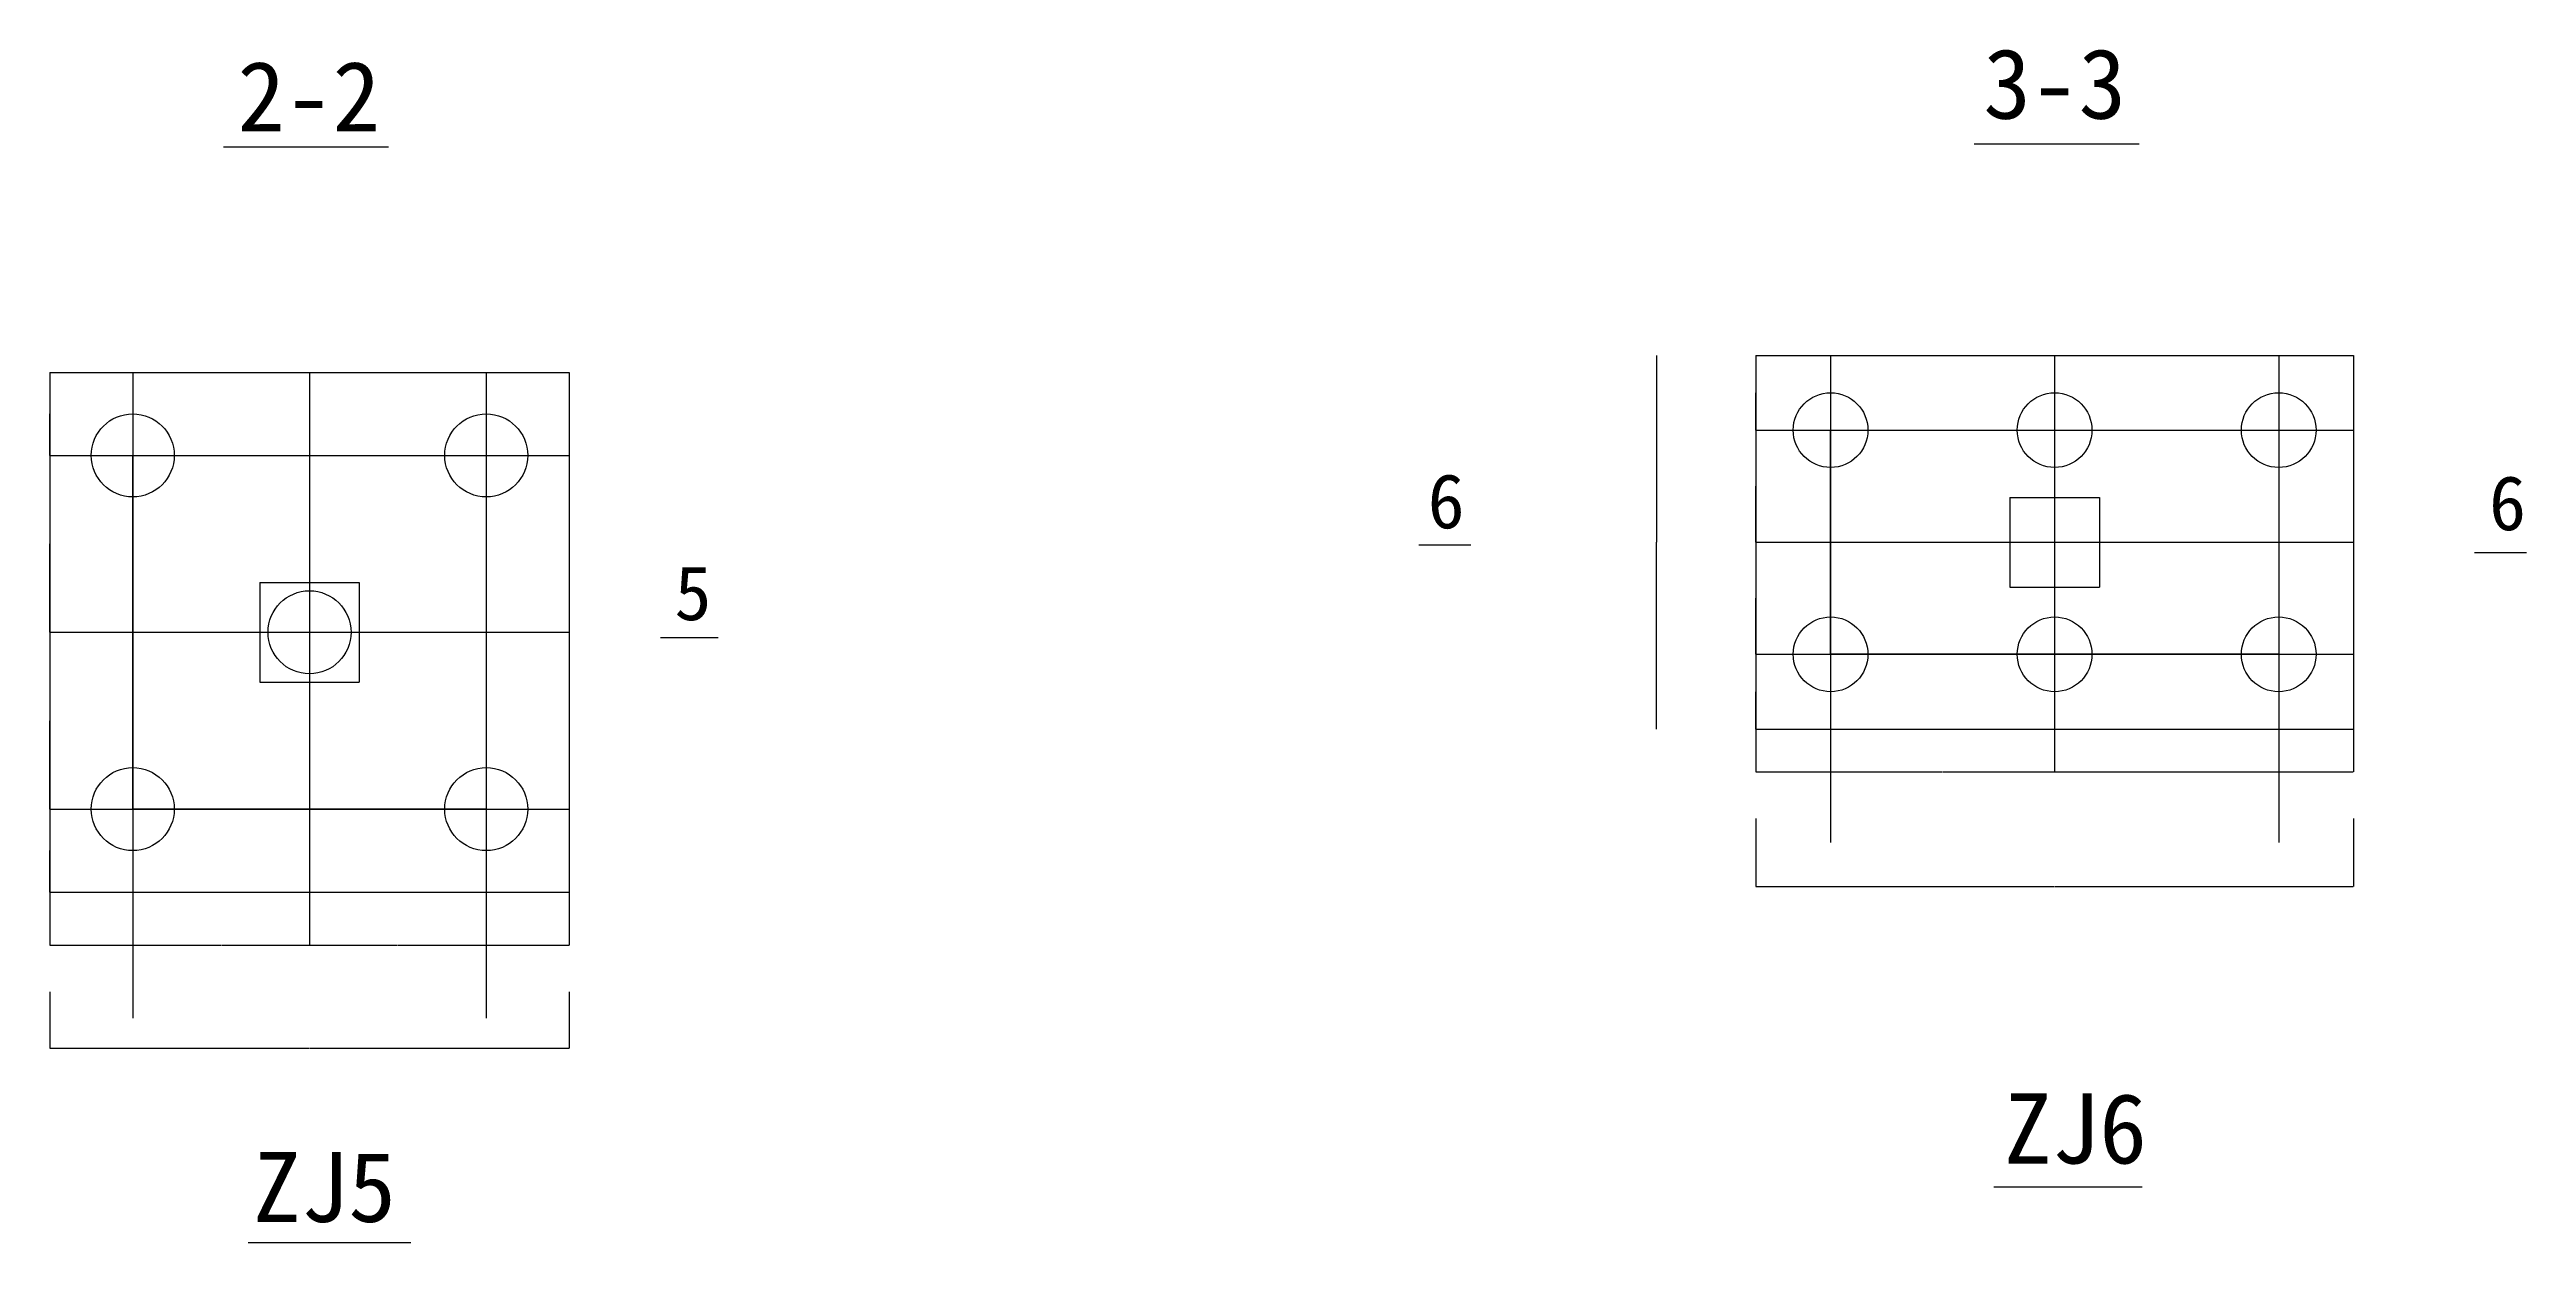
# Model space of a CAD drawing. Header units: metres. Extents: x 5647 to 71511, y 8406 to 50306.
# Drawn here: x 24780 to 40708, y 30920 to 38586 of the extents above; entities that cross this region are included whole.
import ezdxf

# ---------------------------------------------------------------- set-up
doc = ezdxf.new("R2010")
doc.units = ezdxf.units.M
for name, color, linetype in [('AXIS', 7, 'Continuous'), ('CCX', 7, 'Continuous'), ('LI', 7, 'Continuous'), ('LIS', 2, 'Continuous'), ('LT', 7, 'Continuous'), ('TXT', 7, 'Continuous'), ('ZU', 2, 'Continuous')]:
    doc.layers.add(name, color=color, linetype=linetype)
doc.dimstyles.get("Standard").update_dxf_attribs({"dimtxt": 2.5, "dimasz": 2.5, "dimexe": 1.25, "dimexo": 0.625, "dimtad": 1, "dimcen": 2.5, "dimazin": 3, "dimtfac": 1, "dimtmove": 0, "dimatfit": 3})

# ---------------------------------------------------------------- blocks, each defined once
blk = doc.blocks.new('_CLOSEDFILLED')
at = {"color": 0, "linetype": 'BYBLOCK'}
blk.add_solid([(-1, 0), (0, 0), (-1, 0)], dxfattribs=at)
blk = doc.blocks.new('*D10')
for p, q in [((24782.01, 32531.21), (24782.01, 32167.66)), ((28122.41, 32531.21), (28122.41, 32167.66)), ((24782.26, 32167.66), (26450.21, 32167.66)), ((26454.21, 32167.66), (28122.16, 32167.66))]:
    blk.add_line(p, q)
at = {"layer": 'Defpoints'}
for p in [(24782.01, 32531.21), (28122.41, 32531.21), (24782.01, 32167.66)]:
    blk.add_point(p, dxfattribs=at)
at = {"xscale": 0.25, "yscale": 0.25, "rotation": 180}
blk.add_blockref('_CLOSEDFILLED', (24782.01, 32167.66), dxfattribs=at)
at = {"xscale": 0.25, "yscale": 0.25}
blk.add_blockref('_CLOSEDFILLED', (28122.41, 32167.66), dxfattribs=at)
at = {"insert": (26452.21, 32167.66), "char_height": 1, "attachment_point": 5}
blk.add_mtext('2400', dxfattribs=at)
blk = doc.blocks.new('*D14')
for p, q in [((35113.43, 36620.44), (35113.43, 35419.82)), ((35113.18, 35419.82), (35112.93, 35419.82)), ((35113.43, 34219.2), (35113.43, 35419.82)), ((35113.43, 35419.82), (35113.43, 35419.82)), ((35113.68, 35419.82), (35113.93, 35419.82))]:
    blk.add_line(p, q)
at = {"layer": 'Defpoints'}
for p in [(35113.43, 36620.44), (35113.43, 35419.82), (35113.43, 34219.2)]:
    blk.add_point(p, dxfattribs=at)
at = {"xscale": 0.25, "yscale": 0.25}
blk.add_blockref('_CLOSEDFILLED', (35113.43, 35419.82), dxfattribs=at)
at = {"xscale": 0.25, "yscale": 0.25, "rotation": 180}
blk.add_blockref('_CLOSEDFILLED', (35113.43, 35419.82), dxfattribs=at)
at = {"insert": (35113.43, 35420.945), "char_height": 1, "attachment_point": 5}
blk.add_mtext('2500', dxfattribs=at)
blk = doc.blocks.new('*D15')
for p, q in [((35753.07, 33643.35), (35753.07, 33206.88)), ((39595.06, 33643.35), (39595.06, 33206.88)), ((35753.32, 33206.88), (37672.065, 33206.88)), ((37676.065, 33206.88), (39594.81, 33206.88))]:
    blk.add_line(p, q)
at = {"layer": 'Defpoints'}
for p in [(35753.07, 33643.35), (39595.06, 33643.35), (35753.07, 33206.88)]:
    blk.add_point(p, dxfattribs=at)
at = {"xscale": 0.25, "yscale": 0.25, "rotation": 180}
blk.add_blockref('_CLOSEDFILLED', (35753.07, 33206.88), dxfattribs=at)
at = {"xscale": 0.25, "yscale": 0.25}
blk.add_blockref('_CLOSEDFILLED', (39595.06, 33206.88), dxfattribs=at)
at = {"insert": (37674.065, 33206.88), "char_height": 1, "attachment_point": 5}
blk.add_mtext('4000', dxfattribs=at)
blk = doc.blocks.new('*D22')
for p, q in [((24782.01, 36511.44), (24782.01, 36244.64)), ((24781.76, 36244.64), (24781.51, 36244.64)), ((24782.01, 35977.83), (24782.01, 36244.64)), ((24782.01, 36244.64), (24782.01, 36244.64)), ((24782.26, 36244.64), (24782.51, 36244.64))]:
    blk.add_line(p, q)
at = {"layer": 'Defpoints'}
for p in [(24782.01, 36511.44), (24782.01, 36244.64), (24782.01, 35977.83)]:
    blk.add_point(p, dxfattribs=at)
at = {"layer": 'CCX', "xscale": 0.25, "yscale": 0.25}
blk.add_blockref('_CLOSEDFILLED', (24782.01, 36244.64), dxfattribs=at)
at = {"layer": 'CCX', "xscale": 0.25, "yscale": 0.25, "rotation": 180}
blk.add_blockref('_CLOSEDFILLED', (24782.01, 36244.64), dxfattribs=at)
at = {"layer": 'CCX', "insert": (24782.01, 36245.765), "char_height": 1, "attachment_point": 5}
blk.add_mtext('500', dxfattribs=at)
blk = doc.blocks.new('*D23')
for p, q in [((24782.01, 34841.24), (24782.01, 34272.95)), ((24781.76, 34272.95), (24781.51, 34272.95)), ((24782.01, 33704.65), (24782.01, 34272.95)), ((24782.01, 34272.95), (24782.01, 34272.95)), ((24782.26, 34272.95), (24782.51, 34272.95))]:
    blk.add_line(p, q)
at = {"layer": 'Defpoints'}
for p in [(24782.01, 34841.24), (24782.01, 34272.95), (24782.01, 33704.65)]:
    blk.add_point(p, dxfattribs=at)
at = {"layer": 'CCX', "xscale": 0.25, "yscale": 0.25}
blk.add_blockref('_CLOSEDFILLED', (24782.01, 34272.95), dxfattribs=at)
at = {"layer": 'CCX', "xscale": 0.25, "yscale": 0.25, "rotation": 180}
blk.add_blockref('_CLOSEDFILLED', (24782.01, 34272.95), dxfattribs=at)
at = {"layer": 'CCX', "insert": (24782.01, 34274.075), "char_height": 1, "attachment_point": 5}
blk.add_mtext('1075', dxfattribs=at)
blk = doc.blocks.new('*D24')
for p, q in [((24782.01, 35977.83), (24782.01, 35409.54)), ((24781.76, 35409.54), (24781.51, 35409.54)), ((24782.01, 34841.24), (24782.01, 35409.54)), ((24782.01, 35409.54), (24782.01, 35409.54)), ((24782.26, 35409.54), (24782.51, 35409.54))]:
    blk.add_line(p, q)
at = {"layer": 'Defpoints'}
for p in [(24782.01, 35977.83), (24782.01, 35409.54), (24782.01, 34841.24)]:
    blk.add_point(p, dxfattribs=at)
at = {"layer": 'CCX', "xscale": 0.25, "yscale": 0.25}
blk.add_blockref('_CLOSEDFILLED', (24782.01, 35409.54), dxfattribs=at)
at = {"layer": 'CCX', "xscale": 0.25, "yscale": 0.25, "rotation": 180}
blk.add_blockref('_CLOSEDFILLED', (24782.01, 35409.54), dxfattribs=at)
at = {"layer": 'CCX', "insert": (24782.01, 35410.665), "char_height": 1, "attachment_point": 5}
blk.add_mtext('1075', dxfattribs=at)
blk = doc.blocks.new('*D38')
for p, q in [((27588.8, 33171.04), (27588.8, 32831.21)), ((28122.41, 33171.04), (28122.41, 32831.21)), ((27589.05, 32831.21), (27854.105, 32831.21)), ((27857.105, 32831.21), (28122.16, 32831.21))]:
    blk.add_line(p, q)
at = {"layer": 'Defpoints'}
for p in [(27588.8, 33171.04), (28122.41, 33171.04), (27588.8, 32831.21)]:
    blk.add_point(p, dxfattribs=at)
at = {"layer": 'CCX', "xscale": 0.25, "yscale": 0.25, "rotation": 180}
blk.add_blockref('_CLOSEDFILLED', (27588.8, 32831.21), dxfattribs=at)
at = {"layer": 'CCX', "xscale": 0.25, "yscale": 0.25}
blk.add_blockref('_CLOSEDFILLED', (28122.41, 32831.21), dxfattribs=at)
at = {"layer": 'CCX', "insert": (27855.605, 32831.21), "char_height": 1, "attachment_point": 5}
blk.add_mtext('500', dxfattribs=at)
blk = doc.blocks.new('*D39')
for p, q in [((24782.01, 33171.04), (24782.01, 32831.21)), ((25315.62, 33171.04), (25315.62, 32831.21)), ((24782.26, 32831.21), (25047.315, 32831.21)), ((25050.315, 32831.21), (25315.37, 32831.21))]:
    blk.add_line(p, q)
at = {"layer": 'Defpoints'}
for p in [(24782.01, 33171.04), (25315.62, 33171.04), (24782.01, 32831.21)]:
    blk.add_point(p, dxfattribs=at)
at = {"layer": 'CCX', "xscale": 0.25, "yscale": 0.25, "rotation": 180}
blk.add_blockref('_CLOSEDFILLED', (24782.01, 32831.21), dxfattribs=at)
at = {"layer": 'CCX', "xscale": 0.25, "yscale": 0.25}
blk.add_blockref('_CLOSEDFILLED', (25315.62, 32831.21), dxfattribs=at)
at = {"layer": 'CCX', "insert": (25048.815, 32831.21), "char_height": 1, "attachment_point": 5}
blk.add_mtext('500', dxfattribs=at)
blk = doc.blocks.new('*D40')
for p, q in [((25315.62, 33171.04), (25315.62, 32831.21)), ((26452.21, 33171.04), (26452.21, 32831.21)), ((25315.87, 32831.21), (25881.915, 32831.21)), ((25885.915, 32831.21), (26451.96, 32831.21))]:
    blk.add_line(p, q)
at = {"layer": 'Defpoints'}
for p in [(25315.62, 33171.04), (26452.21, 33171.04), (25315.62, 32831.21)]:
    blk.add_point(p, dxfattribs=at)
at = {"layer": 'CCX', "xscale": 0.25, "yscale": 0.25, "rotation": 180}
blk.add_blockref('_CLOSEDFILLED', (25315.62, 32831.21), dxfattribs=at)
at = {"layer": 'CCX', "xscale": 0.25, "yscale": 0.25}
blk.add_blockref('_CLOSEDFILLED', (26452.21, 32831.21), dxfattribs=at)
at = {"layer": 'CCX', "insert": (25883.915, 32831.21), "char_height": 1, "attachment_point": 5}
blk.add_mtext('1075', dxfattribs=at)
blk = doc.blocks.new('*D41')
for p, q in [((26452.21, 33171.04), (26452.21, 32831.21)), ((27588.8, 33171.04), (27588.8, 32831.21)), ((26452.46, 32831.21), (27018.505, 32831.21)), ((27022.505, 32831.21), (27588.55, 32831.21))]:
    blk.add_line(p, q)
at = {"layer": 'Defpoints'}
for p in [(26452.21, 33171.04), (27588.8, 33171.04), (26452.21, 32831.21)]:
    blk.add_point(p, dxfattribs=at)
at = {"layer": 'CCX', "xscale": 0.25, "yscale": 0.25, "rotation": 180}
blk.add_blockref('_CLOSEDFILLED', (26452.21, 32831.21), dxfattribs=at)
at = {"layer": 'CCX', "xscale": 0.25, "yscale": 0.25}
blk.add_blockref('_CLOSEDFILLED', (27588.8, 32831.21), dxfattribs=at)
at = {"layer": 'CCX', "insert": (27020.505, 32831.21), "char_height": 1, "attachment_point": 5}
blk.add_mtext('1075', dxfattribs=at)
blk = doc.blocks.new('*D86')
for p, q in [((39114.81, 34219.2), (39114.81, 33943.35)), ((39595.06, 34219.2), (39595.06, 33943.35)), ((39115.06, 33943.35), (39353.435, 33943.35)), ((39356.435, 33943.35), (39594.81, 33943.35))]:
    blk.add_line(p, q)
at = {"layer": 'Defpoints'}
for p in [(39114.81, 34219.2), (39595.06, 34219.2), (39114.81, 33943.35)]:
    blk.add_point(p, dxfattribs=at)
at = {"layer": 'CCX', "xscale": 0.25, "yscale": 0.25, "rotation": 180}
blk.add_blockref('_CLOSEDFILLED', (39114.81, 33943.35), dxfattribs=at)
at = {"layer": 'CCX', "xscale": 0.25, "yscale": 0.25}
blk.add_blockref('_CLOSEDFILLED', (39595.06, 33943.35), dxfattribs=at)
at = {"layer": 'CCX', "insert": (39354.935, 33943.35), "char_height": 1, "attachment_point": 5}
blk.add_mtext('500', dxfattribs=at)
blk = doc.blocks.new('*D87')
for p, q in [((36233.32, 34219.2), (36233.32, 33943.35)), ((37674.07, 34219.2), (37674.07, 33943.35)), ((36233.57, 33943.35), (36951.695, 33943.35)), ((36955.695, 33943.35), (37673.82, 33943.35))]:
    blk.add_line(p, q)
at = {"layer": 'Defpoints'}
for p in [(36233.32, 34219.2), (37674.07, 34219.2), (36233.32, 33943.35)]:
    blk.add_point(p, dxfattribs=at)
at = {"layer": 'CCX', "xscale": 0.25, "yscale": 0.25, "rotation": 180}
blk.add_blockref('_CLOSEDFILLED', (36233.32, 33943.35), dxfattribs=at)
at = {"layer": 'CCX', "xscale": 0.25, "yscale": 0.25}
blk.add_blockref('_CLOSEDFILLED', (37674.07, 33943.35), dxfattribs=at)
at = {"layer": 'CCX', "insert": (36953.695, 33943.35), "char_height": 1, "attachment_point": 5}
blk.add_mtext('1500', dxfattribs=at)
blk = doc.blocks.new('*D88')
for p, q in [((37674.07, 34219.2), (37674.07, 33943.35)), ((39114.81, 34219.2), (39114.81, 33943.35)), ((37674.32, 33943.35), (38392.44, 33943.35)), ((38396.44, 33943.35), (39114.56, 33943.35))]:
    blk.add_line(p, q)
at = {"layer": 'Defpoints'}
for p in [(37674.07, 34219.2), (39114.81, 34219.2), (37674.07, 33943.35)]:
    blk.add_point(p, dxfattribs=at)
at = {"layer": 'CCX', "xscale": 0.25, "yscale": 0.25, "rotation": 180}
blk.add_blockref('_CLOSEDFILLED', (37674.07, 33943.35), dxfattribs=at)
at = {"layer": 'CCX', "xscale": 0.25, "yscale": 0.25}
blk.add_blockref('_CLOSEDFILLED', (39114.81, 33943.35), dxfattribs=at)
at = {"layer": 'CCX', "insert": (38394.44, 33943.35), "char_height": 1, "attachment_point": 5}
blk.add_mtext('1500', dxfattribs=at)
blk = doc.blocks.new('*D95')
for p, q in [((35753.07, 36620.44), (35753.07, 36380.32)), ((35752.82, 36380.32), (35752.57, 36380.32)), ((35753.07, 36140.19), (35753.07, 36380.32)), ((35753.07, 36380.32), (35753.07, 36380.32)), ((35753.32, 36380.32), (35753.57, 36380.32))]:
    blk.add_line(p, q)
at = {"layer": 'Defpoints'}
for p in [(35753.07, 36620.44), (35753.07, 36380.32), (35753.07, 36140.19)]:
    blk.add_point(p, dxfattribs=at)
at = {"layer": 'CCX', "xscale": 0.25, "yscale": 0.25}
blk.add_blockref('_CLOSEDFILLED', (35753.07, 36380.32), dxfattribs=at)
at = {"layer": 'CCX', "xscale": 0.25, "yscale": 0.25, "rotation": 180}
blk.add_blockref('_CLOSEDFILLED', (35753.07, 36380.32), dxfattribs=at)
at = {"layer": 'CCX', "insert": (35753.07, 36381.445), "char_height": 1, "attachment_point": 5}
blk.add_mtext('500', dxfattribs=at)
blk = doc.blocks.new('*D96')
for p, q in [((35753.07, 35419.82), (35753.07, 35059.63)), ((35752.82, 35059.63), (35752.57, 35059.63)), ((35753.07, 34699.45), (35753.07, 35059.63)), ((35753.07, 35059.63), (35753.07, 35059.63)), ((35753.32, 35059.63), (35753.57, 35059.63))]:
    blk.add_line(p, q)
at = {"layer": 'Defpoints'}
for p in [(35753.07, 35419.82), (35753.07, 35059.63), (35753.07, 34699.45)]:
    blk.add_point(p, dxfattribs=at)
at = {"layer": 'CCX', "xscale": 0.25, "yscale": 0.25}
blk.add_blockref('_CLOSEDFILLED', (35753.07, 35059.63), dxfattribs=at)
at = {"layer": 'CCX', "xscale": 0.25, "yscale": 0.25, "rotation": 180}
blk.add_blockref('_CLOSEDFILLED', (35753.07, 35059.63), dxfattribs=at)
at = {"layer": 'CCX', "insert": (35753.07, 35060.755), "char_height": 1, "attachment_point": 5}
blk.add_mtext('750', dxfattribs=at)
blk = doc.blocks.new('*D97')
for p, q in [((35753.07, 36140.19), (35753.07, 35780.01)), ((35752.82, 35780.01), (35752.57, 35780.01)), ((35753.07, 35419.82), (35753.07, 35780.01)), ((35753.07, 35780.01), (35753.07, 35780.01)), ((35753.32, 35780.01), (35753.57, 35780.01))]:
    blk.add_line(p, q)
at = {"layer": 'Defpoints'}
for p in [(35753.07, 36140.19), (35753.07, 35780.01), (35753.07, 35419.82)]:
    blk.add_point(p, dxfattribs=at)
at = {"layer": 'CCX', "xscale": 0.25, "yscale": 0.25}
blk.add_blockref('_CLOSEDFILLED', (35753.07, 35780.01), dxfattribs=at)
at = {"layer": 'CCX', "xscale": 0.25, "yscale": 0.25, "rotation": 180}
blk.add_blockref('_CLOSEDFILLED', (35753.07, 35780.01), dxfattribs=at)
at = {"layer": 'CCX', "insert": (35753.07, 35781.135), "char_height": 1, "attachment_point": 5}
blk.add_mtext('750', dxfattribs=at)
blk = doc.blocks.new('*D98')
for p, q in [((35753.07, 34699.45), (35753.07, 34459.32)), ((35752.82, 34459.32), (35752.57, 34459.32)), ((35753.07, 34219.2), (35753.07, 34459.32)), ((35753.07, 34459.32), (35753.07, 34459.32)), ((35753.32, 34459.32), (35753.57, 34459.32))]:
    blk.add_line(p, q)
at = {"layer": 'Defpoints'}
for p in [(35753.07, 34699.45), (35753.07, 34459.32), (35753.07, 34219.2)]:
    blk.add_point(p, dxfattribs=at)
at = {"layer": 'CCX', "xscale": 0.25, "yscale": 0.25}
blk.add_blockref('_CLOSEDFILLED', (35753.07, 34459.32), dxfattribs=at)
at = {"layer": 'CCX', "xscale": 0.25, "yscale": 0.25, "rotation": 180}
blk.add_blockref('_CLOSEDFILLED', (35753.07, 34459.32), dxfattribs=at)
at = {"layer": 'CCX', "insert": (35753.07, 34460.445), "char_height": 1, "attachment_point": 5}
blk.add_mtext('500', dxfattribs=at)
blk = doc.blocks.new('*D99')
for p, q in [((35753.07, 34219.2), (35753.07, 33943.35)), ((36233.32, 34219.2), (36233.32, 33943.35)), ((35753.32, 33943.35), (35991.695, 33943.35)), ((35994.695, 33943.35), (36233.07, 33943.35))]:
    blk.add_line(p, q)
at = {"layer": 'Defpoints'}
for p in [(35753.07, 34219.2), (36233.32, 34219.2), (35753.07, 33943.35)]:
    blk.add_point(p, dxfattribs=at)
at = {"layer": 'CCX', "xscale": 0.25, "yscale": 0.25, "rotation": 180}
blk.add_blockref('_CLOSEDFILLED', (35753.07, 33943.35), dxfattribs=at)
at = {"layer": 'CCX', "xscale": 0.25, "yscale": 0.25}
blk.add_blockref('_CLOSEDFILLED', (36233.32, 33943.35), dxfattribs=at)
at = {"layer": 'CCX', "insert": (35993.195, 33943.35), "char_height": 1, "attachment_point": 5}
blk.add_mtext('500', dxfattribs=at)
blk = doc.blocks.new('*D100')
for p, q in [((24782.01, 33704.65), (24782.01, 33437.85)), ((24781.76, 33437.85), (24781.51, 33437.85)), ((24782.01, 33171.04), (24782.01, 33437.85)), ((24782.01, 33437.85), (24782.01, 33437.85)), ((24782.26, 33437.85), (24782.51, 33437.85))]:
    blk.add_line(p, q)
at = {"layer": 'Defpoints'}
for p in [(24782.01, 33704.65), (24782.01, 33437.85), (24782.01, 33171.04)]:
    blk.add_point(p, dxfattribs=at)
at = {"layer": 'CCX', "xscale": 0.25, "yscale": 0.25}
blk.add_blockref('_CLOSEDFILLED', (24782.01, 33437.85), dxfattribs=at)
at = {"layer": 'CCX', "xscale": 0.25, "yscale": 0.25, "rotation": 180}
blk.add_blockref('_CLOSEDFILLED', (24782.01, 33437.85), dxfattribs=at)
at = {"layer": 'CCX', "insert": (24782.01, 33438.975), "char_height": 1, "attachment_point": 5}
blk.add_mtext('500', dxfattribs=at)

msp = doc.modelspace()

# ---------------------------------------------------------------- linework, layer by layer
at = {"layer": 'AXIS'}
for p, q in [((25315.62, 36511.44), (25315.62, 32360.26)), ((26452.21, 36511.44), (26452.21, 33171.04)), ((27588.8, 36511.44), (27588.8, 32360.26)), ((36233.32, 36620.44), (36233.32, 33489.5)), ((37674.07, 36620.44), (37674.07, 34219.2)), ((39114.81, 36620.44), (39114.81, 33489.5)), ((35753.07, 36140.19), (39595.06, 36140.19)), ((24782.01, 35977.83), (28122.41, 35977.83)), ((35753.07, 35419.82), (39595.06, 35419.82)), ((24782.01, 34841.24), (28122.41, 34841.24)), ((35753.07, 34699.45), (39595.06, 34699.45)), ((24782.01, 33704.65), (28122.41, 33704.65))]:
    msp.add_line(p, q, dxfattribs=at)
at = {"layer": 'LI'}
for centre, radius in [((36233.32, 36140.19), 240.12), ((37674.07, 36140.19), 240.12), ((39114.81, 36140.19), 240.12), ((25315.62, 35977.83), 266.81), ((27588.8, 35977.83), 266.81), ((26452.21, 34841.24), 266.81), ((36233.32, 34699.45), 240.12), ((37674.07, 34699.45), 240.12), ((39114.81, 34699.45), 240.12), ((25315.62, 33704.65), 266.81), ((27588.8, 33704.65), 266.81)]:
    msp.add_circle(centre, radius, dxfattribs=at)
at = {"layer": 'LIS'}
for p, q in [((24782.01, 36511.44), (28122.41, 36511.44)), ((24782.01, 36511.44), (24782.01, 33171.04)), ((28122.41, 36511.44), (28122.41, 33171.04)), ((35753.07, 36620.44), (35753.07, 34219.2)), ((35753.07, 36620.44), (39595.06, 36620.44)), ((39595.06, 36620.44), (39595.06, 34219.2)), ((36233.32, 36140.19), (39114.81, 36140.19)), ((36233.32, 34699.45), (36233.32, 36140.19)), ((39114.81, 36140.19), (39114.81, 34699.45)), ((25315.62, 35977.83), (27588.8, 35977.83)), ((25315.62, 33704.65), (25315.62, 35977.83)), ((27588.8, 35977.83), (27588.8, 33704.65)), ((39114.81, 34699.45), (36233.32, 34699.45)), ((35753.07, 34219.2), (39595.06, 34219.2)), ((27588.8, 33704.65), (25315.62, 33704.65)), ((24782.01, 33171.04), (28122.41, 33171.04))]:
    msp.add_line(p, q, dxfattribs=at)
at = {"layer": 'LT'}
for points in [[(25900.17, 37960.73), (26960.08, 37960.73)], [(37157.47, 37980.67), (38217.39, 37980.67)], [(33586.51, 35402.12), (33919.79, 35402.12)], [(40374.88, 35353.13), (40708.15, 35353.13)], [(28709.49, 34808.3), (29079.8, 34808.3)], [(37283.84, 31277.68), (38235.91, 31277.68)], [(26057.33, 30919.8), (27104.61, 30919.8)]]:
    msp.add_lwpolyline(points, dxfattribs=at)
at = {"layer": 'ZU'}
for p, q in [((37385.92, 35707.97), (37962.21, 35707.97)), ((37385.92, 35707.97), (37385.92, 35131.67)), ((37962.21, 35707.97), (37962.21, 35131.67)), ((26132.04, 35161.41), (26772.38, 35161.41)), ((26132.04, 35161.41), (26132.04, 34521.07)), ((26772.38, 35161.41), (26772.38, 34521.07)), ((37385.92, 35131.67), (37962.21, 35131.67)), ((26132.04, 34521.07), (26772.38, 34521.07))]:
    msp.add_line(p, q, dxfattribs=at)

# ---------------------------------------------------------------- texts
at = {"layer": 'TXT'}
for s, height, p in [('3-3', 450, (37215.74, 38141.52)), ('2-2', 450, (25988.66, 38060.34)), ('6', 350, (33642.22, 35509.2)), ('6', 350, (40467.4, 35496.99)), ('5', 350, (28799.27, 34918.94)), ('ZJ6', 450, (37348.96, 31427.01)), ('ZJ5', 450, (26089.73, 31051.42))]:
    msp.add_text(s, height=height, dxfattribs=at).set_placement(p)

# ---------------------------------------------------------------- dimensions: what is measured, and where the dimension line sits
for base, p1, p2, text, picture, middle in [((35113.43, 35419.82), (35113.43, 34219.2), (35113.43, 36620.44), '2500', '*D14', (35113.43, 35420.945)), ((35753.07, 33206.88), (35753.07, 33643.35), (39595.06, 33643.35), '4000', '*D15', (37674.065, 33206.88)), ((24782.01, 32167.66), (24782.01, 32531.21), (28122.41, 32531.21), '2400', '*D10', (26452.21, 32167.66))]:
    dim = msp.add_linear_dim(base=base, p1=p1, p2=p2, text=text, dimstyle='Standard')
    dim.commit()
    dim.dimension.update_dxf_attribs({"geometry": picture, "text_midpoint": middle})
at = {"layer": 'CCX'}
for base, p1, p2, text, picture, middle in [((24782.01, 36244.64), (24782.01, 35977.83), (24782.01, 36511.44), '500', '*D22', (24782.01, 36245.765)), ((35753.07, 36380.32), (35753.07, 36140.19), (35753.07, 36620.44), '500', '*D95', (35753.07, 36381.445)), ((35753.07, 35780.01), (35753.07, 35419.82), (35753.07, 36140.19), '750', '*D97', (35753.07, 35781.135)), ((24782.01, 35409.54), (24782.01, 34841.24), (24782.01, 35977.83), '1075', '*D24', (24782.01, 35410.665)), ((35753.07, 35059.63), (35753.07, 34699.45), (35753.07, 35419.82), '750', '*D96', (35753.07, 35060.755)), ((24782.01, 34272.95), (24782.01, 33704.65), (24782.01, 34841.24), '1075', '*D23', (24782.01, 34274.075)), ((35753.07, 34459.32), (35753.07, 34219.2), (35753.07, 34699.45), '500', '*D98', (35753.07, 34460.445)), ((35753.07, 33943.35), (35753.07, 34219.2), (36233.32, 34219.2), '500', '*D99', (35993.195, 33943.35)), ((36233.32, 33943.35), (36233.32, 34219.2), (37674.07, 34219.2), '1500', '*D87', (36953.695, 33943.35)), ((37674.07, 33943.35), (37674.07, 34219.2), (39114.81, 34219.2), '1500', '*D88', (38394.44, 33943.35)), ((39114.81, 33943.35), (39114.81, 34219.2), (39595.06, 34219.2), '500', '*D86', (39354.935, 33943.35)), ((24782.01, 33437.85), (24782.01, 33171.04), (24782.01, 33704.65), '500', '*D100', (24782.01, 33438.975)), ((24782.01, 32831.21), (24782.01, 33171.04), (25315.62, 33171.04), '500', '*D39', (25048.815, 32831.21)), ((25315.62, 32831.21), (25315.62, 33171.04), (26452.21, 33171.04), '1075', '*D40', (25883.915, 32831.21)), ((26452.21, 32831.21), (26452.21, 33171.04), (27588.8, 33171.04), '1075', '*D41', (27020.505, 32831.21)), ((27588.8, 32831.21), (27588.8, 33171.04), (28122.41, 33171.04), '500', '*D38', (27855.605, 32831.21))]:
    dim = msp.add_linear_dim(base=base, p1=p1, p2=p2, text=text, dimstyle='Standard', dxfattribs=at)
    dim.commit()
    dim.dimension.update_dxf_attribs({"geometry": picture, "text_midpoint": middle})

doc.saveas('drawing.dxf')
